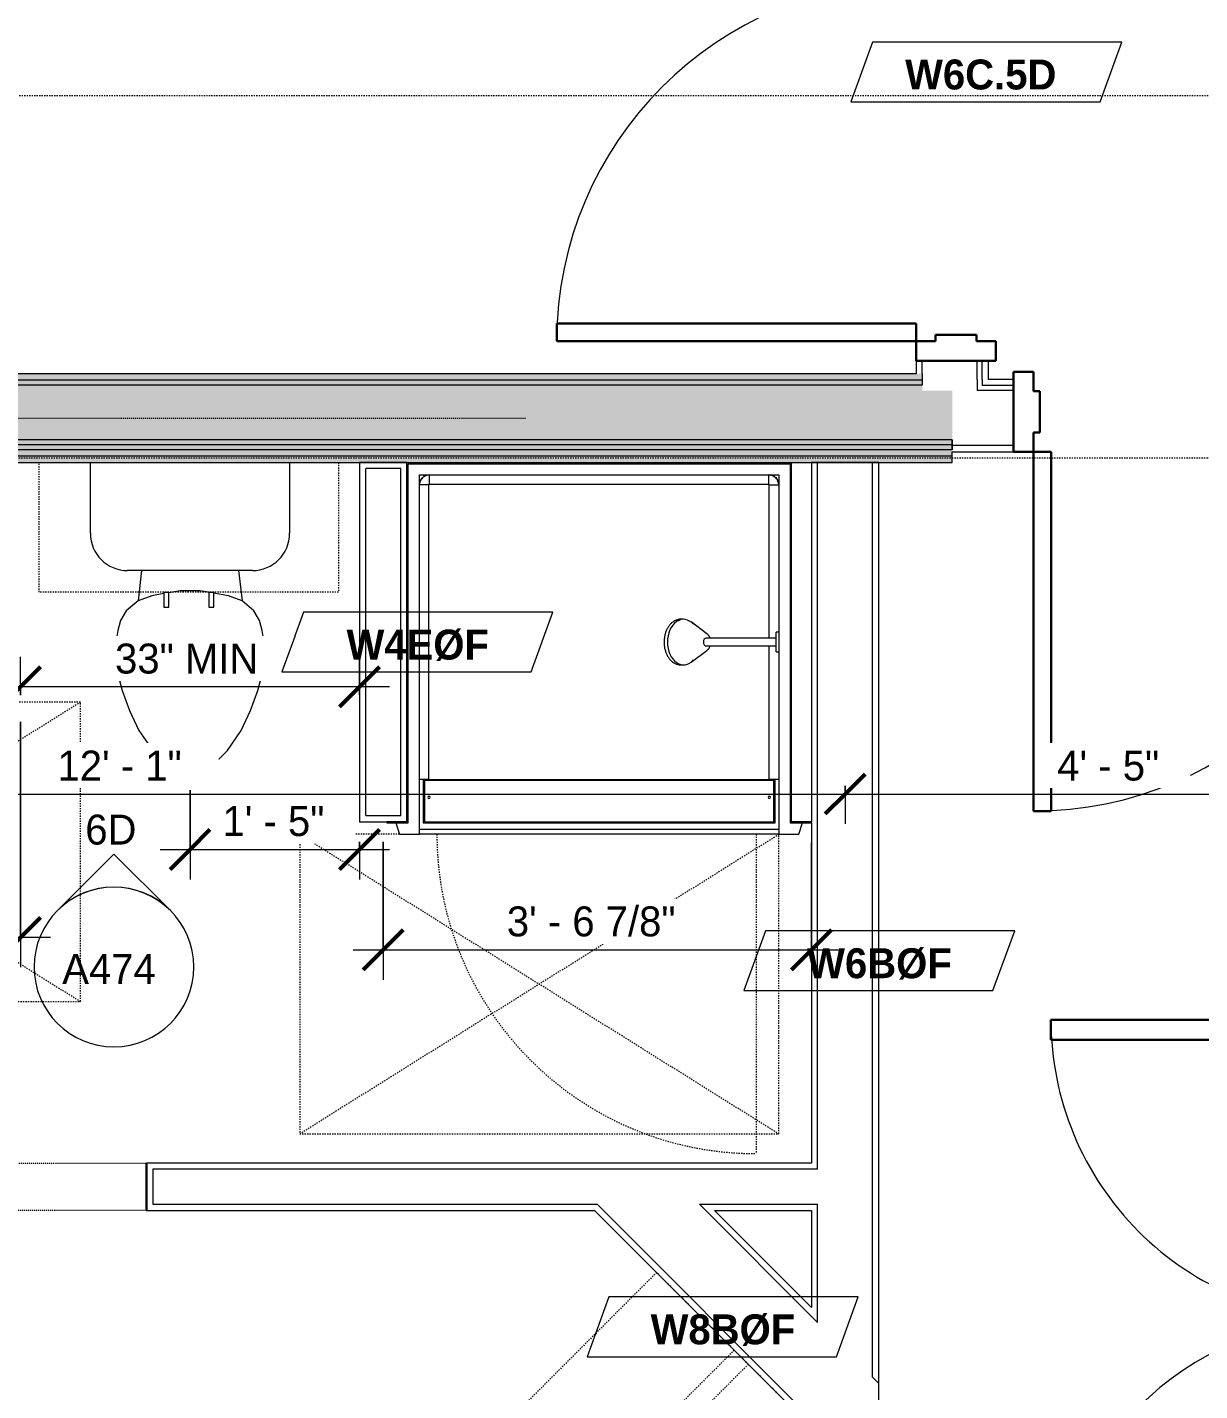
# Model space of a CAD drawing. Header units: inches. Extents: x -4010 to -1814, y 9846 to 12241.
# Drawn here: x -3594.3 to -3476.9, y 10251.2 to 10387.7 of the extents above; entities that cross this region are included whole.
import ezdxf

# ---------------------------------------------------------------- set-up
doc = ezdxf.new("R2010")
doc.units = ezdxf.units.IN
doc.header["$MEASUREMENT"] = 0
for name, pattern in [('Dash', [0.25, 0.125, -0.125]), ('Dash 3_32_', [0.1875, 0.09375, -0.09375]), ('Dash_2_', [0.25, 0.125, -0.125]), ('Overhead', [0.15625, 0.09375, -0.0625])]:
    doc.linetypes.add(name, pattern=pattern)
for name, color, linetype, lineweight in [('0-1', 7, 'Continuous', 5), ('0-3', 8, 'Continuous', 9), ('A-ANNO-DIMS', 211, 'Continuous', 9), ('A-ANNO-DIMS-32', 211, 'Continuous', 9), ('A-DETL-1', 90, 'Dash 3_32_', 18), ('A-DETL-GENF-3', 92, 'Overhead', 9), ('A-DETL-MEDM', 33, 'Continuous', 30), ('A-DOOR-1', 7, 'Continuous', 9), ('A-DOOR-2', 10, 'Continuous', 30), ('A-DOOR-3', 31, 'Continuous', 9), ('A-DOOR-4', 31, 'Continuous', 30), ('A-DOOR-FRAM-2', 10, 'Continuous', 30), ('A-GENM', 5, 'Continuous', 9), ('A-GENM-HDLN', 13, 'Dash', 9), ('A-WALL', 113, 'Continuous', 18), ('A-WALL-2', 250, 'Continuous', 18), ('A-WALL-3', 113, 'Continuous', 9), ('A-WALL-IDEN', 211, 'Continuous', 9), ('G-ANNO-SYMB-3', 111, 'Continuous', 9), ('G-ANNO-SYMB-4', 111, 'Dash_2_', 9), ('I-WALL-1', 21, 'Continuous', 18), ('I-WALL-2', 241, 'Continuous', 5), ('I-WALL-3', 7, 'Continuous', 9), ('I-WALL-4', 2, 'Continuous', 9), ('P-SANR-FIXT', 6, 'Continuous', 9), ('P-SANR-FIXT-HDLN', 131, 'Dash', 9), ('Q-CASE', 31, 'Continuous', 9), ('Q-CASE-1', 31, 'Dash', 9), ('Q-CASE-HDLN', 31, 'Dash', 9)]:
    doc.layers.add(name, color=color, linetype=linetype, lineweight=lineweight)
doc.styles.add('Century Gothic', font='ufonts.com_century-gothic.ttf', dxfattribs={"height": 3})
doc.styles.add('Century Gothic_B_1', font='GOTHICB.TTF', dxfattribs={"height": 3})
doc.dimstyles.new('OD_1__HACK_2', dxfattribs={"dimscale": 12, "dimtxt": 3.132505, "dimasz": 0.333333, "dimexe": 0.25, "dimexo": 0.166667, "dimgap": 0.041667, "dimtad": 1, "dimdec": 4, "dimrnd": 0.0625, "dimzin": 3, "dimdsep": 46, "dimlunit": 4, "dimtxsty": 'Century Gothic', "dimblk1": 'OBLIQUE', "dimblk2": 'OBLIQUE', "dimsah": 1, "dimcen": 0.09, "dimdle": 0.25, "dimazin": 0, "dimtfac": 1, "dimtdec": 4, "dimtix": 1, "dimtmove": 0, "dimatfit": 3, "dimfxl": 1, "dimtvp": 1, "dimtfill": 1, "dimfrac": 2, "dimtolj": 1, "dimtzin": 0, "dimarcsym": 2})
doc.dimstyles.new('OD_1__HACK_2_1', dxfattribs={"dimscale": 12, "dimtxt": 3.132505, "dimasz": 0.333333, "dimexe": 0.25, "dimexo": 0.166667, "dimgap": 0.041667, "dimtad": 1, "dimdec": 4, "dimrnd": 0.0625, "dimzin": 3, "dimdsep": 46, "dimlunit": 4, "dimtxsty": 'Century Gothic', "dimblk1": 'OBLIQUE', "dimblk2": 'OBLIQUE', "dimsah": 1, "dimcen": 0.09, "dimdle": 0.25, "dimazin": 0, "dimtfac": 1, "dimtdec": 4, "dimtix": 1, "dimtmove": 0, "dimatfit": 3, "dimfxl": 1, "dimtvp": 1, "dimtfill": 1, "dimfrac": 2, "dimtolj": 1, "dimtzin": 0, "dimarcsym": 2})

# ---------------------------------------------------------------- blocks, each defined once
blk = doc.blocks.new('HOLLOW METAL - UNIT DOOR-2191978-UNIT PLANS - 2ND _ 3RD FLOOR')
at = {"layer": 'A-DOOR-1'}
blk.add_arc((18, 3.875), 36, 90, 180, dxfattribs=at)
at = {"layer": 'A-DOOR-2'}
for p, q in [((18, 39.875), (16.25, 39.875)), ((16.25, 39.875), (16.25, 3.875)), ((18, 3.875), (18, 39.875)), ((16.25, 3.875), (18, 3.875))]:
    blk.add_line(p, q, dxfattribs=at)
at = {"layer": 'A-DOOR-FRAM-2'}
for p, q in [((-18, 3.875), (-20, 3.875)), ((-20, 3.875), (-20, -4.125)), ((-18, 1.9375), (-18, 3.875)), ((18, 3.875), (18, 1.9375)), ((20, 3.875), (18, 3.875)), ((20, -4.125), (20, 3.875)), ((-17.375, 1.9375), (-18, 1.9375)), ((-17.375, -2.1875), (-17.375, 1.9375)), ((18, 1.9375), (17.375, 1.9375)), ((17.375, 1.9375), (17.375, -2.1875)), ((-18, -4.125), (-18, -2.1875)), ((-18, -2.1875), (-17.375, -2.1875)), ((17.375, -2.1875), (18, -2.1875)), ((18, -2.1875), (18, -4.125)), ((-20, -4.125), (-18, -4.125)), ((18, -4.125), (20, -4.125))]:
    blk.add_line(p, q, dxfattribs=at)
blk = doc.blocks.new('HOLLOW METAL - UNIT DOOR-2191977-UNIT PLANS - 2ND _ 3RD FLOOR')
at = {"layer": 'A-DOOR-1'}
blk.add_arc((18, -3.875), 36, 180, 270, dxfattribs=at)
at = {"layer": 'A-DOOR-2'}
for p, q in [((16.25, -3.875), (18, -3.875)), ((16.25, -39.875), (16.25, -3.875)), ((18, -3.875), (18, -39.875)), ((18, -39.875), (16.25, -39.875))]:
    blk.add_line(p, q, dxfattribs=at)
at = {"layer": 'A-DOOR-FRAM-2'}
for p, q in [((-20, 4.125), (-18, 4.125)), ((-20, -3.875), (-20, 4.125)), ((-18, 4.125), (-18, 2.1875)), ((18, 4.125), (20, 4.125)), ((18, 2.1875), (18, 4.125)), ((20, 4.125), (20, -3.875)), ((-18, 2.1875), (-17.375, 2.1875)), ((-17.375, 2.1875), (-17.375, -1.9375)), ((17.375, 2.1875), (18, 2.1875)), ((17.375, -1.9375), (17.375, 2.1875)), ((-18, -1.9375), (-18, -3.875)), ((-17.375, -1.9375), (-18, -1.9375)), ((18, -1.9375), (17.375, -1.9375)), ((18, -3.875), (18, -1.9375)), ((-18, -3.875), (-20, -3.875)), ((20, -3.875), (18, -3.875))]:
    blk.add_line(p, q, dxfattribs=at)
blk = doc.blocks.new('CTR - 1st Phase - Common Walls_rvt-1-UNIT PLANS - 2ND _ 3RD FLOOR')
at = {"layer": 'I-WALL-1'}
blk.add_hatch(color=256, dxfattribs=at).paths.add_polyline_path([(-3501.67, 10344.15), (-3501.67, 10344.78), (-3852.47, 10344.78), (-3852.47, 10344.15), (-3512.01, 10344.15)], flags=0)
at = {"layer": 'I-WALL-2'}
for points in [[(-3504.67, 10352.4), (-3504.67, 10353.03), (-3757.49, 10353.03), (-3757.49, 10352.84), (-3795.49, 10352.84), (-3795.49, 10353.03), (-3852.47, 10353.03), (-3852.47, 10352.4), (-3529.17, 10352.4)], [(-3504.67, 10351.9), (-3504.67, 10352.4), (-3852.47, 10352.4), (-3852.47, 10351.9), (-3529.17, 10351.9)], [(-3501.67, 10346.4), (-3501.67, 10351.34), (-3504.67, 10351.35), (-3504.67, 10351.9), (-3852.47, 10351.9), (-3852.47, 10346.4), (-3512.01, 10346.4)], [(-3501.67, 10345.9), (-3501.67, 10346.4), (-3852.47, 10346.4), (-3852.47, 10345.9), (-3512.01, 10345.9)], [(-3501.67, 10345.4), (-3501.67, 10345.9), (-3852.47, 10345.9), (-3852.47, 10345.4), (-3512.01, 10345.4)], [(-3501.67, 10344.78), (-3501.67, 10345.4), (-3852.47, 10345.4), (-3852.47, 10344.78), (-3512.01, 10344.78)]]:
    blk.add_hatch(color=256, dxfattribs=at).paths.add_polyline_path(points, flags=0)
at = {"layer": 'A-WALL-2'}
for p, q in [((-3504.67, 10353.03), (-3504.67, 10354.31)), ((-3499.17, 10352.46), (-3499.17, 10354.31)), ((-3498.67, 10352.46), (-3498.67, 10354.31)), ((-3504.67, 10352.4), (-3852.47, 10352.4)), ((-3504.67, 10353.03), (-3504.67, 10352.4)), ((-3504.67, 10352.4), (-3504.67, 10351.9)), ((-3499.17, 10352.46), (-3499.17, 10351.84)), ((-3498.67, 10352.46), (-3498.67, 10351.84)), ((-3504.67, 10351.9), (-3852.47, 10351.9)), ((-3499.17, 10351.84), (-3499.17, 10351.34)), ((-3495.52, 10351.34), (-3499.17, 10351.34)), ((-3495.52, 10351.84), (-3498.67, 10351.84)), ((-3501.67, 10346.4), (-3852.47, 10346.4)), ((-3501.67, 10345.9), (-3852.47, 10345.9)), ((-3501.67, 10345.9), (-3501.67, 10346.4)), ((-3501.67, 10346.4), (-3501.67, 10345.9)), ((-3501.67, 10345.84), (-3501.67, 10345.9)), ((-3501.67, 10345.9), (-3501.67, 10345.84)), ((-3501.67, 10345.4), (-3501.67, 10345.84)), ((-3495.52, 10345.84), (-3501.67, 10345.84)), ((-3501.67, 10345.84), (-3501.67, 10345.4)), ((-3501.67, 10345.4), (-3852.47, 10345.4)), ((-3501.67, 10344.78), (-3852.47, 10344.78))]:
    blk.add_line(p, q, dxfattribs=at)
at = {"layer": 'I-WALL-3'}
for p, q in [((-3505.3, 10354.31), (-3505.3, 10353.03)), ((-3498.05, 10352.46), (-3498.05, 10354.31)), ((-3505.3, 10353.03), (-3757.49, 10353.03)), ((-3495.52, 10352.46), (-3498.05, 10352.46)), ((-3852.47, 10344.15), (-3556.3, 10344.15)), ((-3517.8, 10344.15), (-3501.67, 10344.15)), ((-3501.67, 10344.15), (-3501.67, 10345.21)), ((-3501.67, 10345.21), (-3495.52, 10345.21))]:
    blk.add_line(p, q, dxfattribs=at)
at = {"layer": '0-3'}
for name, p, rotation in [('HOLLOW METAL - UNIT DOOR-2191977-UNIT PLANS - 2ND _ 3RD FLOOR', (-3501.42, 10374.31), 270.0000000000063), ('HOLLOW METAL - UNIT DOOR-2191978-UNIT PLANS - 2ND _ 3RD FLOOR', (-3475.52, 10349.09), 180)]:
    blk.add_blockref(name, p, dxfattribs=dict(at, rotation=rotation))
blk = doc.blocks.new('Door-Opening - 34_ x 80_-3928451-UNIT PLANS - 2ND _ 3RD FLOOR')
at = {"layer": 'A-DETL-GENF-3'}
for p, q in [((-17.32, 2.37), (16.68, 2.37)), ((16.68, -2.38), (-17.32, -2.38))]:
    blk.add_line(p, q, dxfattribs=at)
at = {"layer": 'A-DETL-MEDM'}
for p, q in [((-17.32, -2.38), (-17.32, 2.37)), ((16.68, 2.37), (16.68, -2.38))]:
    blk.add_line(p, q, dxfattribs=at)
blk = doc.blocks.new('OD_CW_Closet - OD_CW_Closet-3851051-UNIT PLANS - 2ND _ 3RD FLOOR')
at = {"layer": 'Q-CASE-HDLN'}
for p, q in [((64.78, 24), (0.74, 24)), ((0.74, 24), (0.74, 0)), ((64.78, 0), (64.78, 24)), ((0.74, 13), (64.78, 13)), ((0.74, 11), (64.78, 11)), ((0.74, 0), (64.78, 0))]:
    blk.add_line(p, q, dxfattribs=at)
blk = doc.blocks.new('SWING - DOUBLE - FLUSH - 5-0 x 6-8 - DUMMY-3700318-UNIT PLANS - 2ND _ 3RD FLOOR')
at = {"layer": 'A-DOOR-3'}
for p, q in [((-33, 2.375), (-33, 3.375)), ((-33, 3.375), (-30, 3.375)), ((-30, 3.375), (-30, 2.375)), ((30, 2.375), (30, 3.375)), ((30, 3.375), (33, 3.375)), ((33, 3.375), (33, 2.375)), ((-30, 2.375), (-33, 2.375)), ((33, 2.375), (30, 2.375)), ((-33, -2.375), (-30, -2.375)), ((-33, -3.375), (-33, -2.375)), ((-30, -2.375), (-30, -3.375)), ((30, -2.375), (33, -2.375)), ((30, -3.375), (30, -2.375)), ((33, -2.375), (33, -3.375)), ((-30, -3.375), (-33, -3.375)), ((33, -3.375), (30, -3.375))]:
    blk.add_line(p, q, dxfattribs=at)
for centre, start, end in [((-30, -2.375), 270, 0), ((30, -2.375), 180, 270)]:
    blk.add_arc(centre, 30, start, end, dxfattribs=at)
at = {"layer": 'A-DOOR-4'}
for p, q in [((-28, -2.375), (-30, -2.375)), ((-28, -32.375), (-28, -2.375)), ((28, -2.375), (30, -2.375)), ((28, -32.375), (28, -2.375)), ((-30, -3.375), (-30, -32.375)), ((30, -3.375), (30, -32.375)), ((-30, -32.375), (-28, -32.375)), ((30, -32.375), (28, -32.375))]:
    blk.add_line(p, q, dxfattribs=at)
blk = doc.blocks.new('Toilet-Domestic-3D - Toilet-Domestic-3D-1352612-UNIT PLANS - 2ND _ 3RD FLOOR')
at = {"layer": 'P-SANR-FIXT'}
for p, q in [((-9.98, 11.75), (-9.98, 18.86)), ((9.98, 18.86), (9.98, 11.75)), ((6.25, 8.02), (-6.25, 8.02)), ((-4.86, 8.02), (-5.21, 5)), ((4.86, 8.02), (5.21, 5)), ((-3.84, 5.5), (-5.21, 5)), ((-2.61, 5.72), (-3.84, 5.5)), ((-1, 6), (-2.13, 5.8)), ((1, 6), (-1, 6)), ((1.89, 5.84), (1, 6)), ((3.84, 5.5), (2.37, 5.76)), ((5.21, 5), (3.84, 5.5)), ((-5.21, 5), (-6.4, 4)), ((6.4, 4), (5.21, 5)), ((-6.97, 3), (-7.24, 2)), ((-6.4, 4), (-6.97, 3)), ((6.97, 3), (6.4, 4)), ((7.24, 2), (6.97, 3)), ((-7.24, 2), (-7.41, 1)), ((7.41, 1), (7.24, 2)), ((-7.41, 1), (-7.5, 0)), ((-7.5, 0), (-7.33, -1.99)), ((7.33, -1.99), (7.5, 0)), ((7.5, 0), (7.41, 1)), ((-7.33, -1.99), (-6.79, -4)), ((6.79, -4), (7.33, -1.99)), ((-6.79, -4), (-6.06, -6)), ((6.06, -6), (6.79, -4)), ((-6.06, -6), (-5.13, -8)), ((5.13, -8), (6.06, -6)), ((-5.13, -8), (-3.74, -10)), ((3.74, -10), (5.13, -8)), ((-3.74, -10), (-2.74, -11)), ((2.74, -11), (3.74, -10)), ((-2.74, -11), (-1.87, -11.5)), ((-1.87, -11.5), (-0.5, -12)), ((-0.5, -12), (0.5, -12)), ((0.5, -12), (1.87, -11.5)), ((1.87, -11.5), (2.74, -11))]:
    blk.add_line(p, q, dxfattribs=at)
for centre, start, end in [((-6.25, 11.75), 180, 270), ((6.25, 11.75), 270, 360)]:
    blk.add_arc(centre, 3.73, start, end, dxfattribs=at)
blk = doc.blocks.new('ADA Clearances - 30_x48_-3255449-UNIT PLANS - 2ND _ 3RD FLOOR')
at = {"layer": 'A-GENM-HDLN'}
for p, q in [((15, -24), (-15, 24)), ((-15, -24), (15, 24)), ((15, 24), (-15, 24)), ((15, -24), (15, 24)), ((-15, -14), (-15, -24)), ((-15, -24), (15, -24))]:
    blk.add_line(p, q, dxfattribs=at)
blk = doc.blocks.new('300 Series Wall Hung Cabinet_326 - 30_-2909953-UNIT PLANS - 2ND _ 3RD FLOOR')
at = {"layer": 'Q-CASE'}
for p, q in [((-2.01, 14.69), (-2.5, 14.69)), ((-2.5, 14.69), (-2.5, 13.19)), ((-2.01, 13.19), (-2.01, 14.69)), ((2.49, 14.69), (2, 14.69)), ((2, 14.69), (2, 13.19)), ((2.49, 13.19), (2.49, 14.69)), ((-2.01, 13.19), (-2.5, 13.19)), ((2.49, 13.19), (2, 13.19))]:
    blk.add_line(p, q, dxfattribs=at)
at = {"layer": 'Q-CASE-1'}
for p, q in [((-15, 0.19), (-15, 13.19)), ((-15, 13.19), (15, 13.19)), ((15, 13.19), (15, 0.19)), ((15, 0.19), (-15, 0.19))]:
    blk.add_line(p, q, dxfattribs=at)
blk = doc.blocks.new('4LBS24238A75FTB_V2 - 4LBS24238A75FTB_V2-V73-UNIT PLANS - 2ND _ 3RD FLOOR')
at = {"layer": 'P-SANR-FIXT'}
for p, q in [((0, -0.5), (38.5, -0.5)), ((0, -36.5), (0, -0.5)), ((0.12, -36.62), (0.12, -0.63)), ((0.12, -0.63), (38.38, -0.63)), ((38.38, -0.63), (38.38, -36.62)), ((38.5, -0.5), (38.5, -36.5)), ((1.25, -37.75), (1.25, -1.75)), ((1.25, -1.75), (37.25, -1.75)), ((1.3, -2.43), (1.28, -2.51)), ((1.42, -2.2), (1.4, -2.23)), ((1.58, -2.01), (1.51, -2.08)), ((1.73, -1.9), (1.7, -1.92)), ((2.01, -1.78), (1.93, -1.8)), ((2.25, -1.77), (2.25, -1.75)), ((36.25, -1.77), (2.25, -1.77)), ((36.25, -2.7), (2.25, -2.7)), ((36.25, -1.77), (36.25, -1.75)), ((36.57, -1.8), (36.49, -1.78)), ((36.8, -1.92), (36.77, -1.9)), ((36.99, -2.08), (36.92, -2.01)), ((37.1, -2.23), (37.08, -2.2)), ((37.22, -2.51), (37.2, -2.43)), ((37.25, -1.75), (37.25, -17.52)), ((2.2, -32.27), (2.2, -2.75)), ((36.3, -18.11), (36.3, -2.75)), ((36.3, -32.27), (36.3, -18.89)), ((37.25, -19.48), (37.25, -37.75)), ((1.62, -32.27), (1.62, -36.62)), ((36.75, -32.38), (1.75, -32.38)), ((1.75, -32.38), (1.75, -36.5)), ((2.2, -32.27), (36.3, -32.27)), ((36.75, -36.5), (36.75, -32.38)), ((36.88, -36.62), (36.88, -32.27)), ((0, -36.5), (-2.02, -36.5)), ((-2.02, -36.5), (-2.02, -36.62)), ((-2.02, -36.62), (0.12, -36.62)), ((-1.13, -36.62), (-0.75, -37.75)), ((1.62, -36.62), (36.88, -36.62)), ((1.75, -36.5), (36.75, -36.5)), ((38.38, -36.62), (40.52, -36.62)), ((40.52, -36.5), (38.5, -36.5)), ((39.25, -37.75), (39.63, -36.62)), ((40.52, -36.62), (40.52, -36.5)), ((-0.75, -37.75), (1.25, -37.75)), ((1.25, -37.25), (37.25, -37.25)), ((1.25, -37.75), (1.25, -37.25)), ((37.25, -37.75), (1.25, -37.75)), ((37.25, -37.25), (37.25, -37.75)), ((37.25, -37.75), (39.25, -37.75))]:
    blk.add_line(p, q, dxfattribs=at)
for centre, radius, start, end in [((2.25, -2.75), 1, 90, 180), ((36.25, -2.75), 1, 0, 90), ((2.2, -34.06), 0.125, 0, 180), ((2.2, -34.06), 0.125, 180, 0), ((36.3, -34.06), 0.125, 0, 180), ((36.3, -34.06), 0.125, 180, 0)]:
    blk.add_arc(centre, radius, start, end, dxfattribs=at)
for centre, start_param, end_param in [((2.2, -32.28), 1.570796, 3.141593), ((36.3, -32.28), 0, 1.570796)]:
    blk.add_ellipse(centre, major_axis=(0.95, 0), ratio=0.019505, start_param=start_param, end_param=end_param, dxfattribs=at)
for points, knots in [([(2.25, -1.77), (2.18, -1.77), (2.05, -1.78), (1.8, -1.86), (1.52, -2.04), (1.34, -2.32), (1.26, -2.57), (1.25, -2.7), (1.25, -2.77)], [0, 0, 0, 0, 0.125, 0.25, 0.5, 0.75, 0.875, 1, 1, 1, 1]), ([(1.38, -2.25), (1.41, -2.21), (1.47, -2.12), (1.54, -2.04), (1.59, -2)], [-0.6665731, -0.6665731, -0.6665731, -0.6665731, -0.5714286, -0.4611793, -0.4611793, -0.4611793, -0.4611793]), ([(1.75, -1.88), (1.77, -1.87), (1.86, -1.82), (2.03, -1.77), (2.17, -1.75), (2.25, -1.75)], [-0.3333068, -0.3333068, -0.3333068, -0.3333068, -0.2857143, -0.1428571, 0, 0, 0, 0]), ([(2.25, -2.7), (2.24, -2.7), (2.24, -2.7), (2.23, -2.7), (2.22, -2.71), (2.22, -2.71), (2.21, -2.72), (2.21, -2.73), (2.2, -2.74), (2.2, -2.74), (2.2, -2.75), (2.2, -2.75)], [-1, -1, -1, -1, -0.833333, -0.75, -0.666667, -0.583333, -0.416667, -0.333333, -0.208333, -0.083333, 0, 0, 0, 0]), ([(36.25, -1.75), (36.31, -1.75), (36.42, -1.76), (36.59, -1.8), (36.7, -1.85), (36.75, -1.88)], [-1, -1, -1, -1, -0.8928571, -0.7857143, -0.6666667, -0.6666667, -0.6666667, -0.6666667]), ([(37.25, -2.77), (37.25, -2.7), (37.24, -2.57), (37.16, -2.32), (36.98, -2.04), (36.7, -1.86), (36.45, -1.78), (36.32, -1.77), (36.25, -1.77)], [0, 0, 0, 0, 0.125, 0.25, 0.5, 0.75, 0.875, 1, 1, 1, 1]), ([(36.3, -2.75), (36.3, -2.74), (36.3, -2.74), (36.3, -2.73), (36.29, -2.72), (36.29, -2.72), (36.28, -2.71), (36.27, -2.71), (36.26, -2.7), (36.26, -2.7), (36.25, -2.7), (36.25, -2.7)], [-1, -1, -1, -1, -0.833333, -0.75, -0.666667, -0.583333, -0.416667, -0.333333, -0.208333, -0.083333, 0, 0, 0, 0]), ([(36.75, -1.88), (36.79, -1.91), (36.89, -1.97), (36.97, -2.05), (37.01, -2.1)], [-0.6665731, -0.6665731, -0.6665731, -0.6665731, -0.5714286, -0.4475924, -0.4475924, -0.4475924, -0.4475924]), ([(37.12, -2.25), (37.13, -2.27), (37.16, -2.33), (37.18, -2.38), (37.19, -2.42)], [-0.3333068, -0.3333068, -0.3333068, -0.3333068, -0.2857143, -0.2174647, -0.2174647, -0.2174647, -0.2174647])]:
    blk.add_open_spline(points, degree=3, knots=knots, dxfattribs=at)
for points in [[(1.25, -2.75), (1.25, -2.74), (1.25, -2.72), (1.25, -2.71)], [(1.35, -2.32), (1.36, -2.3), (1.37, -2.27), (1.38, -2.25)], [(1.63, -1.97), (1.67, -1.94), (1.71, -1.91), (1.75, -1.88)], [(2.25, -2.7), (2.25, -2.62), (2.25, -2.45), (2.25, -2.22), (2.25, -2.03), (2.25, -1.88), (2.25, -1.82), (2.25, -1.8)], [(36.25, -2.7), (36.25, -2.62), (36.25, -2.45), (36.25, -2.22), (36.25, -2.03), (36.25, -1.88), (36.25, -1.82), (36.25, -1.8)], [(37.04, -2.14), (37.07, -2.18), (37.09, -2.21), (37.12, -2.25)], [(37.25, -2.67), (37.25, -2.7), (37.25, -2.72), (37.25, -2.75)], [(2.2, -2.75), (2.12, -2.75), (1.95, -2.75), (1.72, -2.75), (1.52, -2.76), (1.37, -2.76), (1.27, -2.76), (1.25, -2.77), (1.25, -2.77)], [(36.3, -2.75), (36.38, -2.75), (36.55, -2.75), (36.78, -2.75), (36.98, -2.76), (37.13, -2.76), (37.23, -2.76), (37.25, -2.77), (37.25, -2.77)]]:
    blk.add_open_spline(points, degree=3, dxfattribs=at)
at = {"layer": 'P-SANR-FIXT-HDLN'}
blk.add_line((35, -37.75), (35, -69.75), dxfattribs=at)
blk.add_arc((35, -37.75), 32, 180, 270, dxfattribs=at)
blk = doc.blocks.new('Shower Head - Shower Head-3260035-UNIT PLANS - 2ND _ 3RD FLOOR')
at = {"layer": 'P-SANR-FIXT'}
for p, q in [((-2.28, 9.81), (-2.28, 9.54)), ((2.28, 9.54), (2.28, 9.81)), ((-2.02, 8.78), (-0.84, 7.19)), ((0.84, 7.19), (2.02, 8.78)), ((-0.39, 7.27), (-0.39, 6.01)), ((0.39, 6.01), (0.39, 7.27)), ((-0.98, 0.26), (-0.98, 0)), ((-0.98, 0.26), (0.98, 0.26)), ((0.98, 0), (-0.98, 0)), ((-0.39, 1), (-0.39, 0.26)), ((0.39, 0.26), (0.39, 1)), ((0.98, 0), (0.98, 0.26))]:
    blk.add_line(p, q, dxfattribs=at)
at = {"layer": 'P-SANR-FIXT', "flags": 128}
for points in [[(0, 11.49), (-0.09, 11.49), (-0.18, 11.48), (-0.27, 11.48), (-0.35, 11.47), (-0.44, 11.46), (-0.53, 11.44), (-0.62, 11.43), (-0.7, 11.41), (-0.79, 11.39), (-0.87, 11.36), (-0.95, 11.34), (-1.03, 11.31), (-1.11, 11.28), (-1.19, 11.25), (-1.26, 11.21), (-1.34, 11.17), (-1.41, 11.13), (-1.48, 11.09), (-1.55, 11.05), (-1.61, 11), (-1.68, 10.95), (-1.74, 10.9), (-1.8, 10.85), (-1.85, 10.8), (-1.9, 10.74), (-1.95, 10.69), (-2, 10.63), (-2.04, 10.57), (-2.08, 10.51), (-2.12, 10.44), (-2.15, 10.38), (-2.18, 10.31), (-2.21, 10.25), (-2.23, 10.18), (-2.25, 10.11), (-2.26, 10.04), (-2.27, 9.97), (-2.28, 9.9), (-2.28, 9.83), (-2.28, 9.81)], [(2.28, 9.81), (2.28, 9.88), (2.28, 9.95), (2.27, 10.02), (2.25, 10.09), (2.24, 10.16), (2.21, 10.23), (2.19, 10.3), (2.16, 10.36), (2.13, 10.43), (2.09, 10.49), (2.05, 10.55), (2.01, 10.61), (1.97, 10.67), (1.92, 10.73), (1.86, 10.79), (1.81, 10.84), (1.75, 10.89), (1.69, 10.94), (1.63, 10.99), (1.57, 11.04), (1.5, 11.08), (1.43, 11.12), (1.36, 11.16), (1.28, 11.2), (1.21, 11.24), (1.13, 11.27), (1.05, 11.3), (0.97, 11.33), (0.89, 11.36), (0.81, 11.38), (0.72, 11.4), (0.64, 11.42), (0.55, 11.44), (0.47, 11.45), (0.38, 11.46), (0.29, 11.47), (0.2, 11.48), (0.11, 11.49), (0.02, 11.49), (0, 11.49)], [(-0.84, 7.19), (-0.81, 7.16), (-0.79, 7.13), (-0.76, 7.1), (-0.73, 7.08), (-0.7, 7.05), (-0.68, 7.03), (-0.65, 7.01), (-0.62, 6.98), (-0.59, 6.97), (-0.56, 6.95), (-0.53, 6.93), (-0.49, 6.91), (-0.46, 6.9), (-0.43, 6.89), (-0.4, 6.87)], [(0.39, 6.87), (0.43, 6.88), (0.46, 6.9), (0.49, 6.91), (0.52, 6.93), (0.55, 6.94), (0.58, 6.96), (0.61, 6.98), (0.64, 7), (0.67, 7.03), (0.7, 7.05), (0.73, 7.07), (0.76, 7.1), (0.78, 7.13), (0.81, 7.16), (0.83, 7.19), (0.84, 7.19)], [(-0.39, 6.01), (-0.39, 5.81), (-0.39, 5.6), (-0.39, 5.38), (-0.39, 5.15), (-0.39, 4.92), (-0.39, 4.68), (-0.39, 4.43), (-0.39, 4.18), (-0.39, 3.93), (-0.39, 3.67), (-0.39, 3.4), (-0.39, 3.13), (-0.39, 2.86), (-0.39, 2.59), (-0.39, 2.31), (-0.39, 2.03), (-0.39, 1.75), (-0.39, 1.46), (-0.39, 1.18), (-0.39, 1)], [(0.39, 1), (0.39, 1.29), (0.39, 1.57), (0.39, 1.85), (0.39, 2.13), (0.39, 2.41), (0.39, 2.69), (0.39, 2.96), (0.39, 3.23), (0.39, 3.5), (0.39, 3.76), (0.39, 4.02), (0.39, 4.27), (0.39, 4.52), (0.39, 4.77), (0.39, 5), (0.39, 5.23), (0.39, 5.46), (0.39, 5.67), (0.39, 5.88), (0.39, 6.01)]]:
    blk.add_lwpolyline(points, dxfattribs=at)
at = {"layer": 'P-SANR-FIXT'}
for centre, major_axis, start_param, end_param in [((0, 9.54), (-2.28, 0), 4.712389, 6.956384), ((0, 9.54), (2.28, 0), 5.609987, 7.853982), ((0, 7.27), (-0.394, 0), 4.712389, 6.283185), ((0, 7.27), (-0.394, 0), 3.141593, 4.712389)]:
    blk.add_ellipse(centre, major_axis=major_axis, ratio=0.707107, start_param=start_param, end_param=end_param, dxfattribs=at)
blk = doc.blocks.new('ADA Clearances - 30_x48_-V102-UNIT PLANS - 2ND _ 3RD FLOOR')
at = {"layer": 'A-GENM-HDLN'}
for p, q in [((15, -24), (-15, 24)), ((-15, -24), (15, 24)), ((15, 24), (-15, 24)), ((-15, 24), (-15, -24)), ((15, -24), (15, 24)), ((-15, -24), (15, -24))]:
    blk.add_line(p, q, dxfattribs=at)
blk = doc.blocks.new('Elevation - Filled Arrow-152140-UNIT PLANS - 2ND _ 3RD FLOOR')
at = {"layer": 'G-ANNO-SYMB-3'}
for start, end in [(360, 180), (180, 360)]:
    blk.add_arc((0, 0), 0.25, start, end, dxfattribs=at)
blk = doc.blocks.new('Elevation - Filled Arrow-151867-UNIT PLANS - 2ND _ 3RD FLOOR')
at = {"layer": 'G-ANNO-SYMB-3'}
for p, q in [((0, 0.3536), (-0.1768, 0.1768)), ((0.1768, 0.1768), (0, 0.3536))]:
    blk.add_line(p, q, dxfattribs=at)
blk.add_arc((0, 0), 0.25, 45, 135, dxfattribs=at)
blk = doc.blocks.new('DIMBLOCK120-UNIT PLANS - 2ND _ 3RD FLOOR')
at = {"layer": 'A-ANNO-DIMS-32', "lineweight": 50}
for p, q in [((-3657.41, 10310.93), (-3655.41, 10312.93)), ((-3512.41, 10310.93), (-3510.41, 10312.93)), ((-3657.41, 10310.93), (-3659.41, 10308.93)), ((-3512.41, 10310.93), (-3514.41, 10308.93))]:
    blk.add_line(p, q, dxfattribs=at)
at = {"layer": 'A-ANNO-DIMS-32'}
for p, q in [((-3657.41, 10311.76), (-3657.41, 10307.93)), ((-3657.41, 10310.93), (-3657.41, 10311.76)), ((-3512.41, 10311.76), (-3512.41, 10307.93)), ((-3512.41, 10310.93), (-3512.41, 10311.76)), ((-3660.41, 10310.93), (-3512.41, 10310.93))]:
    blk.add_line(p, q, dxfattribs=at)
at = {"layer": 'A-ANNO-DIMS-32', "color": 0, "insert": (-3591.32, 10315.28), "char_height": 3, "width": 15.394, "attachment_point": 1, "line_spacing_factor": 0.984502, "style": 'Century Gothic', "bg_fill": 3, "box_fill_scale": 1.25, "bg_fill_color": 256, "bg_fill_true_color": 13158600, "bg_fill_transparency": 0}
blk.add_mtext('12\' - 1"', dxfattribs=at)
blk = doc.blocks.new('_Oblique')
at = {"color": 0, "linetype": 'ByBlock', "lineweight": -2}
blk.add_line((-0.5, -0.5), (0.5, 0.5), dxfattribs=at)
blk = doc.blocks.new('DIMBLOCK121-UNIT PLANS - 2ND _ 3RD FLOOR')
at = {"layer": 'A-ANNO-DIMS-32', "lineweight": 50}
for p, q in [((-3512.41, 10310.93), (-3510.41, 10312.93)), ((-3459.41, 10310.93), (-3457.41, 10312.93)), ((-3512.41, 10310.93), (-3514.41, 10308.93)), ((-3459.41, 10310.93), (-3461.41, 10308.93))]:
    blk.add_line(p, q, dxfattribs=at)
at = {"layer": 'A-ANNO-DIMS-32'}
for p, q in [((-3459.41, 10293.84), (-3459.41, 10313.93)), ((-3512.41, 10311.76), (-3512.41, 10307.93)), ((-3512.41, 10310.93), (-3512.41, 10311.76)), ((-3512.41, 10310.93), (-3459.41, 10310.93)), ((-3459.41, 10310.93), (-3459.41, 10293.84))]:
    blk.add_line(p, q, dxfattribs=at)
at = {"layer": 'A-ANNO-DIMS-32', "color": 0, "insert": (-3491.15, 10315.28), "char_height": 3, "width": 12.5897, "attachment_point": 1, "line_spacing_factor": 0.984502, "style": 'Century Gothic', "bg_fill": 3, "box_fill_scale": 1.25, "bg_fill_color": 256, "bg_fill_true_color": 13158600, "bg_fill_transparency": 0}
blk.add_mtext('4\' - 5"', dxfattribs=at)
blk = doc.blocks.new('DIMBLOCK334-UNIT PLANS - 2ND _ 3RD FLOOR')
at = {"layer": 'A-ANNO-DIMS-32'}
for p, q in [((-3595.03, 10320.83), (-3595.03, 10324.66)), ((-3561.05, 10320.83), (-3561.05, 10324.66)), ((-3558.05, 10321.66), (-3598.03, 10321.66)), ((-3595.03, 10321.66), (-3595.03, 10320.83)), ((-3561.05, 10321.66), (-3561.05, 10320.83))]:
    blk.add_line(p, q, dxfattribs=at)
at = {"layer": 'A-ANNO-DIMS-32', "lineweight": 50}
for p, q in [((-3595.03, 10321.66), (-3593.03, 10323.66)), ((-3561.05, 10321.66), (-3559.05, 10323.66)), ((-3595.03, 10321.66), (-3597.03, 10319.66)), ((-3561.05, 10321.66), (-3563.05, 10319.66))]:
    blk.add_line(p, q, dxfattribs=at)
at = {"layer": 'A-ANNO-DIMS-32', "color": 0, "insert": (-3585.55, 10326), "char_height": 3, "width": 18.0194, "attachment_point": 1, "line_spacing_factor": 0.984502, "style": 'Century Gothic', "bg_fill": 3, "box_fill_scale": 1.25, "bg_fill_color": 256, "bg_fill_true_color": 13158600, "bg_fill_transparency": 0}
blk.add_mtext('33" MIN', dxfattribs=at)
blk = doc.blocks.new('DIMBLOCK346-UNIT PLANS - 2ND _ 3RD FLOOR')
at = {"layer": 'A-ANNO-DIMS-32'}
for p, q in [((-3558.68, 10306.15), (-3558.68, 10292.33)), ((-3558.68, 10295.33), (-3558.68, 10306.15)), ((-3515.78, 10306.03), (-3515.78, 10292.33)), ((-3515.78, 10295.33), (-3515.78, 10306.03)), ((-3561.68, 10295.33), (-3512.78, 10295.33))]:
    blk.add_line(p, q, dxfattribs=at)
at = {"layer": 'A-ANNO-DIMS-32', "lineweight": 50}
for p, q in [((-3558.68, 10295.33), (-3556.68, 10297.33)), ((-3515.78, 10295.33), (-3513.78, 10297.33)), ((-3558.68, 10295.33), (-3560.68, 10293.33)), ((-3515.78, 10295.33), (-3517.78, 10293.33))]:
    blk.add_line(p, q, dxfattribs=at)
at = {"layer": 'A-ANNO-DIMS-32', "color": 0, "insert": (-3546.3, 10299.67), "char_height": 3, "width": 21.7784, "attachment_point": 1, "line_spacing_factor": 0.984502, "style": 'Century Gothic', "bg_fill": 3, "box_fill_scale": 1.25, "bg_fill_color": 256, "bg_fill_true_color": 13158600, "bg_fill_transparency": 0}
blk.add_mtext('3\' - 6 7/8"', dxfattribs=at)
blk = doc.blocks.new('DIMBLOCK347-UNIT PLANS - 2ND _ 3RD FLOOR')
at = {"layer": 'A-ANNO-DIMS-32'}
for p, q in [((-3578.04, 10311.3), (-3578.04, 10302.37)), ((-3578.04, 10305.37), (-3578.04, 10311.3)), ((-3561.05, 10306.15), (-3561.05, 10302.37)), ((-3561.05, 10305.37), (-3561.05, 10306.15)), ((-3581.04, 10305.37), (-3558.05, 10305.37))]:
    blk.add_line(p, q, dxfattribs=at)
at = {"layer": 'A-ANNO-DIMS-32', "lineweight": 50}
for p, q in [((-3578.04, 10305.37), (-3576.04, 10307.37)), ((-3561.05, 10305.37), (-3559.05, 10307.37)), ((-3578.04, 10305.37), (-3580.04, 10303.37)), ((-3561.05, 10305.37), (-3563.05, 10303.37))]:
    blk.add_line(p, q, dxfattribs=at)
at = {"layer": 'A-ANNO-DIMS-32', "color": 0, "insert": (-3574.79, 10309.72), "char_height": 3, "width": 12.5897, "attachment_point": 1, "line_spacing_factor": 0.984502, "style": 'Century Gothic', "bg_fill": 3, "box_fill_scale": 1.25, "bg_fill_color": 256, "bg_fill_true_color": 13158600, "bg_fill_transparency": 0}
blk.add_mtext('1\' - 5"', dxfattribs=at)
blk = doc.blocks.new('DIMBLOCK348-UNIT PLANS - 2ND _ 3RD FLOOR')
at = {"layer": 'A-ANNO-DIMS-32'}
for p, q in [((-3655.03, 10318.15), (-3655.03, 10293.57)), ((-3655.03, 10296.57), (-3655.03, 10318.15)), ((-3595.03, 10318.15), (-3595.03, 10293.57)), ((-3595.03, 10296.57), (-3595.03, 10318.15)), ((-3592.03, 10296.57), (-3658.03, 10296.57))]:
    blk.add_line(p, q, dxfattribs=at)
at = {"layer": 'A-ANNO-DIMS-32', "lineweight": 50}
for p, q in [((-3655.03, 10296.57), (-3653.03, 10298.57)), ((-3595.03, 10296.57), (-3593.03, 10298.57)), ((-3655.03, 10296.57), (-3657.03, 10294.57)), ((-3595.03, 10296.57), (-3597.03, 10294.57))]:
    blk.add_line(p, q, dxfattribs=at)
at = {"layer": 'A-ANNO-DIMS-32', "color": 0, "insert": (-3630.28, 10300.92), "char_height": 3, "width": 12.5897, "attachment_point": 1, "line_spacing_factor": 0.984502, "style": 'Century Gothic', "bg_fill": 3, "box_fill_scale": 1.25, "bg_fill_color": 256, "bg_fill_true_color": 13158600, "bg_fill_transparency": 0}
blk.add_mtext('5\' - 0"', dxfattribs=at)
blk = doc.blocks.new('Wall Tag - Arch Wall-3956453-UNIT PLANS - 2ND _ 3RD FLOOR')
at = {"layer": 'A-WALL-IDEN'}
for p, q in [((-0.3561, 0.0937), (-0.4244, -0.0937)), ((0.4244, 0.0937), (-0.3561, 0.0937)), ((0.3561, -0.0937), (0.4244, 0.0937)), ((-0.4244, -0.0937), (0.3561, -0.0937))]:
    blk.add_line(p, q, dxfattribs=at)

msp = doc.modelspace()

# ---------------------------------------------------------------- linework, layer by layer
at = {"layer": 'A-DETL-1'}
msp.add_line((-3598.32374, 10348.5894), (-3544.32374, 10348.5894), dxfattribs=at)
at = {"layer": 'A-WALL'}
for p, q in [((-3515.15554, 10273.3394), (-3515.15554, 10344.1519)), ((-3509.65554, 10252.494), (-3509.65554, 10344.1519)), ((-3560.42945, 10308.7769), (-3560.42945, 10343.5269)), ((-3556.92945, 10343.5269), (-3560.42945, 10343.5269)), ((-3556.92945, 10308.7769), (-3556.92945, 10343.5269)), ((-3560.42945, 10308.7769), (-3556.92945, 10308.7769)), ((-3515.15554, 10273.3394), (-3581.78054, 10273.3394)), ((-3581.78054, 10273.3394), (-3581.78054, 10269.8394)), ((-3581.78054, 10269.8394), (-3537.25398, 10269.8394)), ((-3537.25398, 10269.8394), (-3515.15554, 10247.74096)), ((-3527.00093, 10269.8394), (-3515.15554, 10269.8394)), ((-3527.00093, 10269.8394), (-3515.15554, 10257.994)), ((-3515.15554, 10257.994), (-3515.15554, 10269.8394)), ((-3509.03054, 10251.869), (-3509.65554, 10252.494))]:
    msp.add_line(p, q, dxfattribs=at)
at = {"layer": 'A-WALL-3'}
for p, q in [((-3515.78054, 10344.1519), (-3515.78054, 10308.1519)), ((-3509.03054, 10344.1519), (-3515.78054, 10344.1519)), ((-3509.03054, 10244.59774), (-3509.03054, 10344.1519)), ((-3515.78054, 10308.0269), (-3515.78054, 10273.9644)), ((-3515.78054, 10273.9644), (-3582.40554, 10273.9644)), ((-3582.40554, 10269.2144), (-3537.51286, 10269.2144)), ((-3525.49204, 10269.2144), (-3515.78054, 10269.2144)), ((-3515.78054, 10269.2144), (-3515.78054, 10259.50289))]:
    msp.add_line(p, q, dxfattribs=at)
at = {"layer": 'G-ANNO-SYMB-4'}
for p, q in [((-3927.40682, 10380.92078), (-3335.72374, 10380.92078)), ((-3435.32374, 10344.5894), (-3889.79949, 10344.5894))]:
    msp.add_line(p, q, dxfattribs=at)
at = {"layer": 'I-WALL-4'}
for p, q in [((-3561.05445, 10344.1519), (-3561.05445, 10308.1519)), ((-3556.30445, 10344.1519), (-3561.05445, 10344.1519)), ((-3561.05445, 10308.1519), (-3558.32835, 10308.1519)), ((-3537.51286, 10269.2144), (-3515.78054, 10247.48207)), ((-3515.78054, 10259.50289), (-3525.49204, 10269.2144))]:
    msp.add_line(p, q, dxfattribs=at)

# ---------------------------------------------------------------- block references
at = {"layer": '0-1'}
msp.add_blockref('CTR - 1st Phase - Common Walls_rvt-1-UNIT PLANS - 2ND _ 3RD FLOOR', (0, 0), dxfattribs=at)
at = {"layer": 'A-DOOR-3', "rotation": 270.0000000000007}
msp.add_blockref('SWING - DOUBLE - FLUSH - 5-0 x 6-8 - DUMMY-3700318-UNIT PLANS - 2ND _ 3RD FLOOR', (-3459.40554, 10258.3144), dxfattribs=at)
at = {"layer": 'A-DOOR-3'}
msp.add_blockref('Door-Opening - 34_ x 80_-3928451-UNIT PLANS - 2ND _ 3RD FLOOR', (-3599.08315, 10271.5894), dxfattribs=at)
at = {"layer": 'A-GENM'}
for name, p, rotation in [('ADA Clearances - 30_x48_-V102-UNIT PLANS - 2ND _ 3RD FLOOR', (-3613.03054, 10305.14731), 269.999999999942), ('ADA Clearances - 30_x48_-3255449-UNIT PLANS - 2ND _ 3RD FLOOR', (-3543.05445, 10291.9019), 270.0000000001204)]:
    msp.add_blockref(name, p, dxfattribs=dict(at, rotation=rotation))
at = {"layer": 'A-WALL-IDEN', "xscale": 31.99999999999999, "yscale": 31.99999999999999, "zscale": 31.99999999999999}
for p in [(-3498.25572, 10383.2644), (-3524.67317, 10257.55131)]:
    msp.add_blockref('Wall Tag - Arch Wall-3956453-UNIT PLANS - 2ND _ 3RD FLOOR', p, dxfattribs=at)
at = {"layer": 'G-ANNO-SYMB-3', "xscale": 31.99999999999999, "yscale": 31.99999999999999, "zscale": 31.99999999999999}
for name in ['Elevation - Filled Arrow-151867-UNIT PLANS - 2ND _ 3RD FLOOR', 'Elevation - Filled Arrow-152140-UNIT PLANS - 2ND _ 3RD FLOOR']:
    msp.add_blockref(name, (-3585.66704, 10293.6013), dxfattribs=at)
at = {"layer": 'P-SANR-FIXT'}
for name, p in [('Toilet-Domestic-3D - Toilet-Domestic-3D-1352612-UNIT PLANS - 2ND _ 3RD FLOOR', (-3578.04249, 10325.29608)), ('4LBS24238A75FTB_V2 - 4LBS24238A75FTB_V2-V73-UNIT PLANS - 2ND _ 3RD FLOOR', (-3556.30445, 10344.6519))]:
    msp.add_blockref(name, p, dxfattribs=at)
at = {"layer": 'P-SANR-FIXT', "rotation": 89.99999999991867}
msp.add_blockref('Shower Head - Shower Head-3260035-UNIT PLANS - 2ND _ 3RD FLOOR', (-3519.05445, 10326.1519), dxfattribs=at)
at = {"layer": 'Q-CASE'}
for name, p, rotation in [('300 Series Wall Hung Cabinet_326 - 30_-2909953-UNIT PLANS - 2ND _ 3RD FLOOR', (-3578.16749, 10344.33481), 180), ('OD_CW_Closet - OD_CW_Closet-3851051-UNIT PLANS - 2ND _ 3RD FLOOR', (-3530.77106, 10263.51586), 225.000000000003)]:
    msp.add_blockref(name, p, dxfattribs=dict(at, rotation=rotation))

# ---------------------------------------------------------------- texts
at = {"layer": 'A-WALL-IDEN', "char_height": 3, "attachment_point": 1, "style": 'Century Gothic_B_1'}
for s, insert, width in [('W6C.5D', (-3506.39133, 10384.51193), 19.594), ('W8BØF', (-3531.88909, 10258.79884), 17.372)]:
    msp.add_mtext(s, dxfattribs=dict(at, insert=insert, width=width))
at = {"layer": 'G-ANNO-SYMB-3', "char_height": 3, "attachment_point": 1, "style": 'Century Gothic'}
for s, insert, width in [('6D', (-3588.53492, 10308.86666), 6.666), ('A474', (-3590.84298, 10294.90773), 12.221)]:
    msp.add_mtext(s, dxfattribs=dict(at, insert=insert, width=width))

# ---------------------------------------------------------------- next in the draw order: dimensions: what is measured, and where the dimension line sits
at = {"layer": 'A-ANNO-DIMS'}
dim = msp.add_linear_dim(base=(-3595.03054, 10321.65683), p1=(-3561.05445, 10318.82841), p2=(-3595.03054, 10318.82841), angle=0, text='33" MIN', dimstyle='OD_1__HACK_2_1', override={"dimpost": '<>', "dimfxl": 33.976091}, dxfattribs=at)
dim.commit()
dim.dimension.update_dxf_attribs({"geometry": 'DIMBLOCK334-UNIT PLANS - 2ND _ 3RD FLOOR', "text_midpoint": (-3578.04249, 10323.73229)})
dim = msp.add_linear_dim(base=(-3512.40554, 10310.93413), p1=(-3657.40554, 10313.76256), p2=(-3512.40554, 10313.76256), dimstyle='OD_1__HACK_2', override={"dimpost": '<>', "dimfxl": 145}, dxfattribs=at)
dim.commit()
dim.dimension.update_dxf_attribs({"geometry": 'DIMBLOCK120-UNIT PLANS - 2ND _ 3RD FLOOR', "text_midpoint": (-3584.90554, 10312.97186)})

# ---------------------------------------------------------------- next in the draw order: block references
at = {"layer": 'A-WALL-IDEN', "xscale": 31.99999999999999, "yscale": 31.99999999999999, "zscale": 31.99999999999999}
msp.add_blockref('Wall Tag - Arch Wall-3956453-UNIT PLANS - 2ND _ 3RD FLOOR', (-3555.26143, 10326.1519), dxfattribs=at)

# ---------------------------------------------------------------- next in the draw order: texts
at = {"layer": 'A-WALL-IDEN', "insert": (-3562.35766, 10327.39943), "char_height": 3, "width": 17.069, "attachment_point": 1, "style": 'Century Gothic_B_1'}
msp.add_mtext('W4EØF', dxfattribs=at)

# ---------------------------------------------------------------- next in the draw order: dimensions: what is measured, and where the dimension line sits
at = {"layer": 'A-ANNO-DIMS'}
dim = msp.add_linear_dim(base=(-3655.03054, 10296.57055), p1=(-3595.03054, 10320.14731), p2=(-3655.03054, 10320.14731), angle=0, dimstyle='OD_1__HACK_2_1', override={"dimpost": '<>', "dimfxl": 60}, dxfattribs=at)
dim.commit()
dim.dimension.update_dxf_attribs({"geometry": 'DIMBLOCK348-UNIT PLANS - 2ND _ 3RD FLOOR', "text_midpoint": (-3625.03054, 10298.64601)})
dim = msp.add_linear_dim(base=(-3459.40554, 10310.93413), p1=(-3512.40554, 10313.76256), p2=(-3459.40554, 10291.8394), dimstyle='OD_1__HACK_2', override={"dimpost": '<>', "dimfxl": 57.355253}, dxfattribs=at)
dim.commit()
dim.dimension.update_dxf_attribs({"geometry": 'DIMBLOCK121-UNIT PLANS - 2ND _ 3RD FLOOR', "text_midpoint": (-3485.90554, 10313.00959)})

# ---------------------------------------------------------------- next in the draw order: dimensions: what is measured, and where the dimension line sits
dim = msp.add_linear_dim(base=(-3515.78054, 10295.32806), p1=(-3558.67945, 10308.1519), p2=(-3515.78054, 10308.0269), angle=0, dimstyle='OD_1__HACK_2_1', override={"dimpost": '<>', "dimfxl": 42.899091}, dxfattribs=at)
dim.commit()
dim.dimension.update_dxf_attribs({"geometry": 'DIMBLOCK346-UNIT PLANS - 2ND _ 3RD FLOOR', "text_midpoint": (-3537.22999, 10297.56973)})

# ---------------------------------------------------------------- next in the draw order: block references
at = {"layer": 'A-WALL-IDEN', "xscale": 31.99999999999999, "yscale": 31.99999999999999, "zscale": 31.99999999999999}
msp.add_blockref('Wall Tag - Arch Wall-3956453-UNIT PLANS - 2ND _ 3RD FLOOR', (-3508.98752, 10294.22913), dxfattribs=at)

# ---------------------------------------------------------------- next in the draw order: texts
at = {"layer": 'A-WALL-IDEN', "insert": (-3516.20344, 10295.47667), "char_height": 3, "width": 17.372, "attachment_point": 1, "style": 'Century Gothic_B_1'}
msp.add_mtext('W6BØF', dxfattribs=at)

# ---------------------------------------------------------------- next in the draw order: dimensions: what is measured, and where the dimension line sits
at = {"layer": 'A-ANNO-DIMS'}
dim = msp.add_linear_dim(base=(-3561.05445, 10305.37416), p1=(-3578.04249, 10313.29608), p2=(-3561.05445, 10308.1519), angle=0, dimstyle='OD_1__HACK_2_1', override={"dimpost": '<>', "dimfxl": 17.749827}, dxfattribs=at)
dim.commit()
dim.dimension.update_dxf_attribs({"geometry": 'DIMBLOCK347-UNIT PLANS - 2ND _ 3RD FLOOR', "text_midpoint": (-3569.54847, 10307.41189)})

doc.saveas('drawing.dxf')
